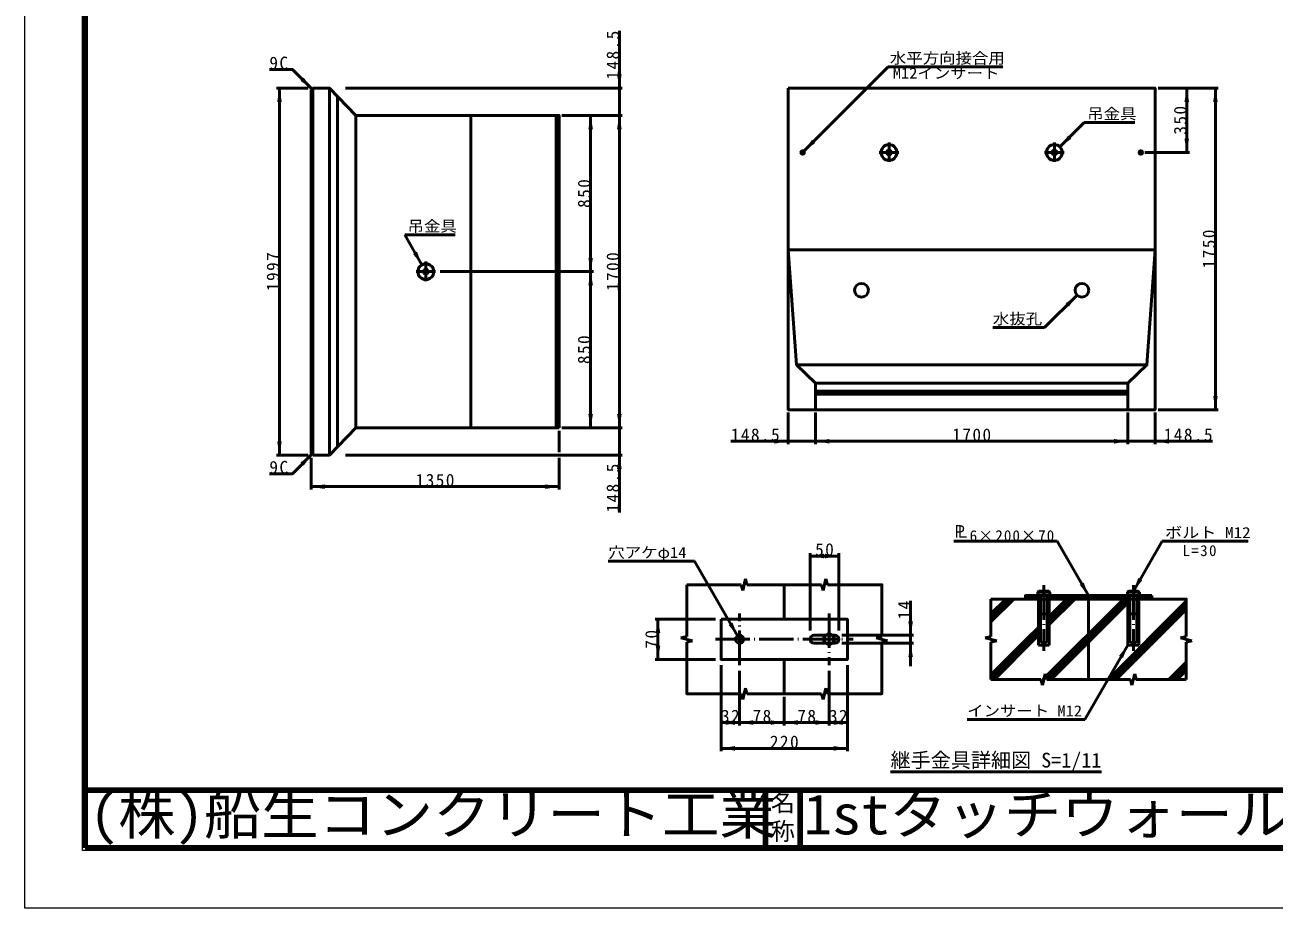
# Model space of a CAD drawing. Units: millimetres, scale not verified, with parts at other scales. Extents: x -2102 to 2102, y -1485 to 1485.
# Drawn here: x -2102 to 73, y -1485 to 53 of the extents above; entities that cross this region are included whole.
import ezdxf
from ezdxf.enums import TextEntityAlignment as Align

# ---------------------------------------------------------------- set-up
doc = ezdxf.new("R2010")
doc.units = ezdxf.units.MM
doc.header["$LTSCALE"] = 5
doc.linetypes.add('DASHED', pattern=[7.5, 6, -1.5])
doc.linetypes.add('LONG_DASHED_DOTTED', pattern=[15.25, 12, -1.5, 0.25, -1.5])
doc.layers.add('0-0_V-nasSTD', color=7, linetype='Continuous', lineweight=50)
doc.layers.add('0-1_0', color=7, linetype='Continuous', lineweight=100)
doc.styles.add('ＭＳ ゴシック', font='')
doc.styles.get('ＭＳ ゴシック').set_extended_font_data('MS Gothic')

msp = doc.modelspace()

# ---------------------------------------------------------------- linework, layer by layer
at = {"layer": '0-0_V-nasSTD', "lineweight": 100}
for p, q in [((-1997.5, 1380), (-1997.5, -1380)), ((-812.5, -1280), (-812.5, -1380)), ((-752.5, -1280), (-752.5, -1380)), ((-1997.5, -1380), (1997.5, -1380))]:
    msp.add_line(p, q, dxfattribs=at)
at = {"layer": '0-0_V-nasSTD'}
for p, q in [((-1067.283, -57.162), (-1067.283, 42.838)), ((-745.973, -167.012), (-599.158, -20.197)), ((-599.158, -20.197), (-399.158, -20.197)), ((-1609.283, -57.162), (-1664.283, -57.162)), ((-1659.283, -57.162), (-1659.283, -696.202)), ((-1601.403, -57.162), (-1604.283, -60.042)), ((-1604.283, -60.042), (-1604.283, -693.322)), ((-1601.403, -696.202), (-1601.403, -57.162)), ((-1572.283, -57.162), (-1526.361, -104.682)), ((-1544.283, -57.162), (-1062.283, -57.162)), ((-24.043, -57.162), (-129.043, -57.162)), ((-79.043, -57.162), (-79.043, -169.162)), ((-29.043, -57.162), (-29.043, -617.162)), ((-1558.361, -681.796), (-1558.361, -71.569)), ((-1325.883, -648.682), (-1325.883, -104.682)), ((-1177.083, -648.682), (-1177.083, -104.682)), ((-1167.283, -104.682), (-1062.283, -104.682)), ((-1117.283, -376.682), (-1117.283, -104.682)), ((-299.833, -159.432), (-257.407, -117.006)), ((-257.407, -117.006), (-169.407, -117.006)), ((-74.043, -169.162), (-152.043, -169.162)), ((-1441.163, -312.804), (-1353.163, -312.804)), ((-1411.163, -364.766), (-1441.163, -312.804)), ((-134.043, -338.762), (-773.083, -338.762)), ((-1379.283, -376.682), (-1112.283, -376.682)), ((-1117.283, -648.682), (-1117.283, -376.682)), ((-326.617, -474.216), (-270.048, -417.647)), ((-416.617, -474.216), (-326.617, -474.216)), ((-758.676, -539.24), (-148.449, -539.24)), ((-725.563, -617.162), (-725.563, -571.24)), ((-725.563, -571.24), (-181.563, -571.24)), ((-725.563, -585.162), (-181.563, -585.162)), ((-181.563, -617.162), (-181.563, -571.24)), ((-725.563, -589.962), (-181.563, -589.962)), ((-773.083, -622.162), (-773.083, -677.162)), ((-725.563, -622.162), (-725.563, -677.162)), ((-181.563, -622.162), (-181.563, -677.162)), ((-134.043, -622.162), (-134.043, -677.162)), ((-24.043, -617.162), (-129.043, -617.162)), ((-1526.361, -648.682), (-1572.283, -696.202)), ((-1167.283, -648.682), (-1062.283, -648.682)), ((-1067.283, -648.682), (-1067.283, -696.202)), ((-1172.283, -691.202), (-1172.283, -653.682)), ((-773.083, -672.162), (-873.083, -672.162)), ((-725.563, -672.162), (-773.083, -672.162)), ((-134.043, -672.162), (-34.043, -672.162)), ((-1604.283, -693.322), (-1601.403, -696.202)), ((-1609.283, -696.202), (-1664.283, -696.202)), ((-1604.283, -756.202), (-1604.283, -701.202)), ((-1544.283, -696.202), (-1062.283, -696.202)), ((-1172.283, -756.202), (-1172.283, -701.202)), ((-1067.283, -696.202), (-1067.283, -796.202)), ((-1172.283, -751.202), (-1604.283, -751.202)), ((-484.581, -846.361), (-304.581, -846.361)), ((-304.581, -846.361), (-249.962, -940.963)), ((-121.962, -846.361), (-171.962, -932.963)), ((-121.962, -846.361), (28.038, -846.361)), ((-734.962, -866.963), (-734.962, -1001.963)), ((-684.962, -866.963), (-684.962, -1001.963)), ((-1086.462, -880.997), (-936.462, -880.997)), ((-861.462, -1010.901), (-936.462, -880.997)), ((-734.962, -871.963), (-684.962, -871.963)), ((-847.462, -911.963), (-852.462, -931.963)), ((-847.462, -911.963), (-844.962, -921.963)), ((-707.462, -911.963), (-712.462, -931.963)), ((-707.462, -911.963), (-704.962, -921.963)), ((-949.962, -921.963), (-854.962, -921.963)), ((-949.962, -1011.963), (-949.962, -921.963)), ((-854.962, -921.963), (-852.462, -931.963)), ((-844.962, -921.963), (-714.962, -921.963)), ((-779.962, -921.963), (-779.962, -981.963)), ((-714.962, -921.963), (-712.462, -931.963)), ((-336.462, -932.963), (-338.462, -934.963)), ((-317.462, -934.963), (-338.462, -934.963)), ((-319.462, -932.963), (-336.462, -932.963)), ((-319.462, -932.963), (-317.462, -934.963)), ((-180.462, -932.963), (-182.462, -934.963)), ((-161.462, -934.963), (-182.462, -934.963)), ((-163.462, -932.963), (-180.462, -932.963)), ((-163.462, -932.963), (-161.462, -934.963)), ((-559.962, -1009.963), (-559.962, -949.963)), ((-419.962, -946.963), (-419.962, -1011.963)), ((-394.259, -946.963), (-419.962, -972.667)), ((-387.187, -946.963), (-419.962, -979.738)), ((-380.116, -946.963), (-419.962, -986.809)), ((-358.903, -946.963), (-352.903, -940.963)), ((-351.832, -946.963), (-345.832, -940.963)), ((-344.761, -946.963), (-338.761, -940.963)), ((-337.69, -946.963), (-333.962, -943.236)), ((-337.462, -1026.963), (-337.462, -946.963)), ((-333.962, -970.963), (-333.962, -940.963)), ((-189.198, -946.963), (-324.21, -1081.975)), ((-182.127, -946.963), (-322.127, -1086.963)), ((-317.548, -940.963), (-321.962, -945.378)), ((-321.962, -940.963), (-321.962, -970.963)), ((-318.462, -1026.963), (-318.462, -946.963)), ((-288.193, -946.963), (-318.462, -977.233)), ((-281.121, -946.963), (-318.462, -984.304)), ((-274.05, -946.963), (-318.462, -991.375)), ((-316.477, -946.963), (-310.477, -940.963)), ((-315.055, -1086.963), (-181.462, -953.37)), ((-309.406, -946.963), (-303.406, -940.963)), ((-302.335, -946.963), (-296.335, -940.963)), ((-295.264, -946.963), (-289.264, -940.963)), ((-288.193, -946.963), (-282.193, -940.963)), ((-281.121, -946.963), (-275.121, -940.963)), ((-274.05, -946.963), (-268.05, -940.963)), ((-266.979, -946.963), (-260.979, -940.963)), ((-259.908, -946.963), (-253.908, -940.963)), ((-252.837, -946.963), (-249.962, -944.088)), ((-246.837, -940.963), (-249.962, -944.088)), ((-249.962, -946.963), (-249.962, -1086.963)), ((-245.766, -946.963), (-239.766, -940.963)), ((-238.695, -946.963), (-232.695, -940.963)), ((-231.624, -946.963), (-225.624, -940.963)), ((-224.553, -946.963), (-218.553, -940.963)), ((-217.482, -946.963), (-211.482, -940.963)), ((-216.061, -1086.963), (-79.962, -950.865)), ((-210.411, -946.963), (-204.411, -940.963)), ((-203.34, -946.963), (-197.34, -940.963)), ((-196.269, -946.963), (-190.269, -940.963)), ((-189.198, -946.963), (-183.198, -940.963)), ((-182.127, -946.963), (-177.962, -942.799)), ((-181.462, -1026.963), (-181.462, -946.963)), ((-177.962, -970.963), (-177.962, -940.963)), ((-161.984, -940.963), (-165.962, -944.941)), ((-165.962, -940.963), (-165.962, -970.963)), ((-162.462, -1026.963), (-162.462, -946.963)), ((-160.913, -946.963), (-154.913, -940.963)), ((-153.842, -946.963), (-147.842, -940.963)), ((-146.771, -946.963), (-140.771, -940.963)), ((-139.962, -940.963), (-139.962, -946.963)), ((-333.962, -1020.963), (-333.962, -970.963)), ((-321.962, -1020.963), (-321.962, -970.963)), ((-208.989, -1086.963), (-79.962, -957.936)), ((-201.918, -1086.963), (-79.962, -965.007)), ((-177.962, -1020.963), (-177.962, -970.963)), ((-165.962, -1020.963), (-165.962, -970.963)), ((-1004.962, -981.963), (-899.962, -981.963)), ((-999.962, -1051.963), (-999.962, -981.963)), ((-358.193, -1016.963), (-337.462, -996.233)), ((-959.962, -1014.463), (-949.962, -1011.963)), ((-959.962, -1014.463), (-939.962, -1019.463)), ((-949.962, -1021.963), (-939.962, -1019.463)), ((-727.962, -1009.963), (-708.025, -1009.963)), ((-695.9, -1009.963), (-691.962, -1009.963)), ((-554.962, -1009.963), (-679.962, -1009.963)), ((-619.962, -1014.463), (-609.962, -1011.963)), ((-619.962, -1014.463), (-599.962, -1019.463)), ((-609.962, -1021.963), (-599.962, -1019.463)), ((-559.962, -1023.963), (-559.962, -1009.963)), ((-429.962, -1014.463), (-419.962, -1011.963)), ((-429.962, -1014.463), (-409.962, -1019.463)), ((-358.193, -1016.963), (-419.962, -1078.733)), ((-351.121, -1016.963), (-419.962, -1085.804)), ((-419.962, -1021.963), (-409.962, -1019.463)), ((-419.694, -1021.896), (-419.962, -1022.164)), ((-419.962, -1021.963), (-419.962, -1086.963)), ((-344.05, -1016.963), (-414.05, -1086.963)), ((-351.121, -1016.963), (-337.462, -1003.304)), ((-344.05, -1016.963), (-337.462, -1010.375)), ((-89.962, -1014.463), (-79.962, -1011.963)), ((-89.962, -1014.463), (-69.962, -1019.463)), ((-79.962, -1021.963), (-69.962, -1019.463)), ((-79.962, -1021.963), (-79.962, -1086.963)), ((-71.051, -1019.735), (-70.616, -1019.3)), ((-708.025, -1023.963), (-727.962, -1023.963)), ((-691.962, -1023.963), (-695.9, -1023.963)), ((-554.962, -1023.963), (-679.962, -1023.963)), ((-559.962, -1063.963), (-559.962, -1023.963)), ((-318.462, -1026.963), (-337.462, -1026.963)), ((-256.462, -1156.867), (-181.462, -1026.963)), ((-162.462, -1026.963), (-181.462, -1026.963)), ((-1004.962, -1051.963), (-899.962, -1051.963)), ((-889.962, -1061.963), (-889.962, -1211.963)), ((-779.962, -1051.963), (-779.962, -1111.963)), ((-669.962, -1061.963), (-669.962, -1211.963)), ((-109.994, -1086.963), (-79.962, -1056.931)), ((-102.923, -1086.963), (-79.962, -1064.002)), ((-857.962, -1071.963), (-857.962, -1166.963)), ((-701.962, -1071.963), (-701.962, -1166.963)), ((-419.962, -1086.963), (-332.962, -1086.963)), ((-332.962, -1086.963), (-330.462, -1096.963)), ((-332.21, -1089.975), (-327.551, -1085.316)), ((-325.462, -1076.963), (-330.462, -1096.963)), ((-325.462, -1076.963), (-322.962, -1086.963)), ((-322.962, -1086.963), (-176.962, -1086.963)), ((-176.962, -1086.963), (-174.462, -1096.963)), ((-169.462, -1076.963), (-174.462, -1096.963)), ((-95.852, -1086.963), (-79.962, -1071.073)), ((-847.462, -1101.963), (-852.462, -1121.963)), ((-847.462, -1101.963), (-844.962, -1111.963)), ((-707.462, -1101.963), (-712.462, -1121.963)), ((-707.462, -1101.963), (-704.962, -1111.963)), ((-854.962, -1111.963), (-852.462, -1121.963)), ((-714.962, -1111.963), (-844.962, -1111.963)), ((-779.962, -1116.963), (-779.962, -1166.963)), ((-714.962, -1111.963), (-712.462, -1121.963)), ((-889.962, -1161.963), (-857.962, -1161.963)), ((-857.962, -1161.963), (-779.962, -1161.963)), ((-779.962, -1161.963), (-701.962, -1161.963)), ((-669.962, -1161.963), (-701.962, -1161.963)), ((-256.462, -1156.867), (-461.462, -1156.867)), ((-889.962, -1206.963), (-669.962, -1206.963)), ((-594.962, -1247.991), (-227.462, -1247.991))]:
    msp.add_line(p, q, dxfattribs=at)
at = {"layer": '0-0_V-nasSTD', "linetype": 'LONG_DASHED_DOTTED'}
for p, q in [((-597.563, -151.722), (-597.563, -185.642)), ((-309.563, -151.722), (-309.563, -185.642)), ((-752.923, -169.162), (-743.323, -169.162)), ((-748.123, -173.962), (-748.123, -164.362)), ((-614.523, -169.162), (-580.603, -169.162)), ((-326.523, -169.162), (-292.603, -169.162)), ((-163.803, -169.162), (-154.203, -169.162)), ((-159.003, -173.962), (-159.003, -164.362)), ((-1404.283, -359.242), (-1404.283, -393.162)), ((-1421.243, -376.682), (-1387.323, -376.682)), ((-327.962, -922.963), (-327.962, -1036.963)), ((-171.962, -922.963), (-171.962, -1036.963)), ((-857.962, -1061.963), (-857.962, -971.963)), ((-701.962, -971.963), (-701.962, -1061.963)), ((-899.962, -1016.963), (-659.962, -1016.963))]:
    msp.add_line(p, q, dxfattribs=at)
at = {"layer": '0-0_V-nasSTD', "linetype": 'DASHED'}
for p, q in [((-708.025, -1009.963), (-695.9, -1009.963)), ((-695.9, -1023.963), (-708.025, -1023.963))]:
    msp.add_line(p, q, dxfattribs=at)
at = {"layer": '0-0_V-nasSTD', "lineweight": 18}
for points in [[(-2102.5, -1485), (-2102.5, 1485), (2102.5, 1485), (2102.5, -1485)], [(-2002.5, -1385), (-2002.5, 1385), (2002.5, 1385), (2002.5, -1385)]]:
    msp.add_lwpolyline(points, close=True, dxfattribs=at)
at = {"layer": '0-0_V-nasSTD'}
for points in [[(-1602.843, -58.602), (-1636.784, -24.661), (-1676.784, -24.661)], [(-1601.403, -696.202), (-1572.283, -696.202), (-1572.283, -57.162), (-1601.403, -57.162)], [(-1067.283, -648.682), (-1067.283, -104.682), (-1067.283, -57.162)], [(-1172.283, -648.682), (-1172.283, -104.682), (-1526.361, -104.682)], [(-1172.283, -648.682), (-1526.361, -648.682), (-1526.361, -104.682)], [(-773.083, -338.762), (-758.676, -539.24), (-725.563, -571.24)], [(-134.043, -338.762), (-148.449, -539.24), (-181.563, -571.24)], [(-725.563, -672.162), (-181.563, -672.162), (-134.043, -672.162)], [(-1602.843, -694.762), (-1636.784, -728.703), (-1676.784, -728.703)], [(-704.962, -921.963), (-609.962, -921.963), (-609.962, -1011.963)], [(-338.462, -934.963), (-338.462, -940.963), (-317.462, -940.963), (-317.462, -934.963)], [(-182.462, -934.963), (-182.462, -940.963), (-161.462, -940.963), (-161.462, -934.963)], [(-79.962, -1011.963), (-79.962, -946.963), (-419.962, -946.963)], [(-139.962, -940.963), (-359.962, -940.963), (-359.962, -946.963)], [(-854.962, -1111.963), (-949.962, -1111.963), (-949.962, -1021.963)], [(-711.056, -1011.713), (-701.962, -1006.463), (-692.869, -1011.713), (-692.869, -1022.213)], [(-692.869, -1022.213), (-701.962, -1027.463), (-711.056, -1022.213), (-711.056, -1011.713)], [(-609.962, -1021.963), (-609.962, -1111.963), (-704.962, -1111.963)], [(-169.462, -1076.963), (-166.962, -1086.963), (-79.962, -1086.963)]]:
    msp.add_lwpolyline(points, dxfattribs=at)
for points in [[(-773.083, -57.162), (-773.083, -617.162), (-134.043, -617.162), (-134.043, -57.162)], [(-889.962, -981.963), (-889.962, -1051.963), (-669.962, -1051.963), (-669.962, -981.963)]]:
    msp.add_lwpolyline(points, close=True, dxfattribs=at)
for centre, radius in [((-748.123, -169.162), 3.04), ((-748.123, -169.162), 1.92), ((-748.123, -169.162), 1.6), ((-597.563, -169.162), 13.76), ((-597.563, -169.162), 4), ((-309.563, -169.162), 13.76), ((-309.563, -169.162), 4), ((-159.003, -169.162), 3.04), ((-159.003, -169.162), 1.92), ((-159.003, -169.162), 1.6), ((-1404.283, -376.682), 13.76), ((-1404.283, -376.682), 4), ((-645.563, -409.162), 12), ((-261.563, -409.162), 12), ((-857.962, -1016.963), 7), ((-701.962, -1016.963), 8.5)]:
    msp.add_circle(centre, radius, dxfattribs=at)
for centre, radius, start, end in [((-327.962, -961.526), 28.562, 68.4314, 111.5686), ((-171.962, -961.526), 28.562, 68.4314, 111.5686), ((-327.962, -962.963), 10, 233.1301, 306.8699), ((-171.962, -962.963), 10, 233.1301, 306.8699), ((-727.962, -1016.963), 7, 90, 270), ((-691.962, -1016.963), 7, 270, 90), ((-327.962, -1012.963), 10, 233.1301, 306.8699), ((-171.962, -1012.963), 10, 233.1301, 306.8699)]:
    msp.add_arc(centre, radius, start, end, dxfattribs=at)
for points in [[(-1622.642, -44.46), (-1619.814, -41.632), (-1602.843, -58.602)], [(-1619.814, -41.632), (-1616.985, -38.803), (-1602.843, -58.602)], [(-1071.283, -33.162), (-1067.283, -57.162), (-1067.283, -33.162)], [(-1067.283, -57.162), (-1067.283, -33.162), (-1063.283, -33.162)], [(-1663.283, -81.162), (-1659.283, -81.162), (-1659.283, -57.162)], [(-1659.283, -81.162), (-1659.283, -57.162), (-1655.283, -81.162)], [(-83.043, -81.162), (-79.043, -81.162), (-79.043, -57.162)], [(-79.043, -81.162), (-79.043, -57.162), (-75.043, -81.162)], [(-33.043, -81.162), (-29.043, -81.162), (-29.043, -57.162)], [(-29.043, -81.162), (-29.043, -57.162), (-25.043, -81.162)], [(-1121.283, -128.682), (-1117.283, -128.682), (-1117.283, -104.682)], [(-1117.283, -128.682), (-1117.283, -104.682), (-1113.283, -128.682)], [(-1071.283, -128.682), (-1067.283, -128.682), (-1067.283, -104.682)], [(-1067.283, -128.682), (-1067.283, -104.682), (-1063.283, -128.682)], [(-745.973, -167.012), (-731.831, -147.213), (-729.003, -150.042)], [(-745.973, -167.012), (-729.003, -150.042), (-726.174, -152.87)], [(-299.833, -159.432), (-285.691, -139.633), (-282.863, -142.462)], [(-299.833, -159.432), (-282.863, -142.462), (-280.034, -145.29)], [(-83.043, -145.162), (-79.043, -169.162), (-79.043, -145.162)], [(-79.043, -169.162), (-79.043, -145.162), (-75.043, -145.162)], [(-1426.627, -345.981), (-1423.163, -343.981), (-1411.163, -364.766)], [(-1423.163, -343.981), (-1419.699, -341.981), (-1411.163, -364.766)], [(-1121.283, -352.682), (-1117.283, -376.682), (-1117.283, -352.682)], [(-1117.283, -376.682), (-1117.283, -352.682), (-1113.283, -352.682)], [(-1121.283, -400.682), (-1117.283, -400.682), (-1117.283, -376.682)], [(-1117.283, -400.682), (-1117.283, -376.682), (-1113.283, -400.682)], [(-289.847, -431.789), (-287.019, -434.618), (-270.048, -417.647)], [(-287.019, -434.618), (-284.19, -437.446), (-270.048, -417.647)], [(-33.043, -593.162), (-29.043, -617.162), (-29.043, -593.162)], [(-29.043, -617.162), (-29.043, -593.162), (-25.043, -593.162)], [(-1121.283, -624.682), (-1117.283, -648.682), (-1117.283, -624.682)], [(-1117.283, -648.682), (-1117.283, -624.682), (-1113.283, -624.682)], [(-1071.283, -624.682), (-1067.283, -648.682), (-1067.283, -624.682)], [(-1067.283, -648.682), (-1067.283, -624.682), (-1063.283, -624.682)], [(-1663.283, -672.202), (-1659.283, -696.202), (-1659.283, -672.202)], [(-1659.283, -696.202), (-1659.283, -672.202), (-1655.283, -672.202)], [(-797.083, -672.162), (-797.083, -668.162), (-773.083, -672.162)], [(-797.083, -676.162), (-797.083, -672.162), (-773.083, -672.162)], [(-725.563, -672.162), (-701.563, -672.162), (-701.563, -668.162)], [(-725.563, -672.162), (-701.563, -676.162), (-701.563, -672.162)], [(-205.563, -672.162), (-205.563, -668.162), (-181.563, -672.162)], [(-205.563, -676.162), (-205.563, -672.162), (-181.563, -672.162)], [(-134.043, -672.162), (-110.043, -672.162), (-110.043, -668.162)], [(-134.043, -672.162), (-110.043, -676.162), (-110.043, -672.162)], [(-1622.642, -708.904), (-1619.814, -711.733), (-1602.843, -694.762)], [(-1619.814, -711.733), (-1616.985, -714.561), (-1602.843, -694.762)], [(-1071.283, -720.202), (-1067.283, -720.202), (-1067.283, -696.202)], [(-1067.283, -720.202), (-1067.283, -696.202), (-1063.283, -720.202)], [(-1604.283, -751.202), (-1580.283, -751.202), (-1580.283, -747.202)], [(-1604.283, -751.202), (-1580.283, -755.202), (-1580.283, -751.202)], [(-1196.283, -751.202), (-1196.283, -747.202), (-1172.283, -751.202)], [(-1196.283, -755.202), (-1196.283, -751.202), (-1172.283, -751.202)], [(-734.962, -871.963), (-710.962, -871.963), (-710.962, -867.963)], [(-708.962, -871.963), (-708.962, -867.963), (-684.962, -871.963)], [(-734.962, -871.963), (-710.962, -875.963), (-710.962, -871.963)], [(-708.962, -875.963), (-708.962, -871.963), (-684.962, -871.963)], [(-171.962, -932.963), (-163.427, -910.178), (-159.962, -912.178)], [(-171.962, -932.963), (-159.962, -912.178), (-156.498, -914.178)], [(-265.427, -922.178), (-261.962, -920.178), (-249.962, -940.963)], [(-261.962, -920.178), (-258.498, -918.178), (-249.962, -940.963)], [(-1003.962, -1005.963), (-999.962, -1005.963), (-999.962, -981.963)], [(-999.962, -1005.963), (-999.962, -981.963), (-995.962, -1005.963)], [(-876.927, -992.116), (-873.462, -990.116), (-861.462, -1010.901)], [(-873.462, -990.116), (-869.998, -988.116), (-861.462, -1010.901)], [(-563.962, -985.963), (-559.962, -1009.963), (-559.962, -985.963)], [(-559.962, -1009.963), (-559.962, -985.963), (-555.962, -985.963)], [(-1003.962, -1027.963), (-999.962, -1051.963), (-999.962, -1027.963)], [(-999.962, -1051.963), (-999.962, -1027.963), (-995.962, -1027.963)], [(-563.962, -1047.963), (-559.962, -1047.963), (-559.962, -1023.963)], [(-559.962, -1047.963), (-559.962, -1023.963), (-555.962, -1047.963)], [(-196.927, -1045.748), (-193.462, -1047.748), (-181.462, -1026.963)], [(-193.462, -1047.748), (-189.998, -1049.748), (-181.462, -1026.963)], [(-889.962, -1161.963), (-865.962, -1161.963), (-865.962, -1157.963)], [(-889.962, -1161.963), (-865.962, -1165.963), (-865.962, -1161.963)], [(-881.962, -1161.963), (-881.962, -1157.963), (-857.962, -1161.963)], [(-881.962, -1165.963), (-881.962, -1161.963), (-857.962, -1161.963)], [(-857.962, -1161.963), (-833.962, -1161.963), (-833.962, -1157.963)], [(-857.962, -1161.963), (-833.962, -1165.963), (-833.962, -1161.963)], [(-803.962, -1161.963), (-803.962, -1157.963), (-779.962, -1161.963)], [(-803.962, -1165.963), (-803.962, -1161.963), (-779.962, -1161.963)], [(-779.962, -1161.963), (-755.962, -1161.963), (-755.962, -1157.963)], [(-779.962, -1161.963), (-755.962, -1165.963), (-755.962, -1161.963)], [(-725.962, -1161.963), (-725.962, -1157.963), (-701.962, -1161.963)], [(-725.962, -1165.963), (-725.962, -1161.963), (-701.962, -1161.963)], [(-701.962, -1161.963), (-677.962, -1161.963), (-677.962, -1157.963)], [(-701.962, -1161.963), (-677.962, -1165.963), (-677.962, -1161.963)], [(-693.962, -1161.963), (-693.962, -1157.963), (-669.962, -1161.963)], [(-693.962, -1165.963), (-693.962, -1161.963), (-669.962, -1161.963)], [(-889.962, -1206.963), (-865.962, -1206.963), (-865.962, -1202.963)], [(-889.962, -1206.963), (-865.962, -1210.963), (-865.962, -1206.963)], [(-693.962, -1206.963), (-693.962, -1202.963), (-669.962, -1206.963)], [(-693.962, -1210.963), (-693.962, -1206.963), (-669.962, -1206.963)]]:
    msp.add_solid(points, dxfattribs=at)
at = {"layer": '0-1_0'}
msp.add_line((-1997.5, -1280), (1997.5, -1280), dxfattribs=at)

# ---------------------------------------------------------------- texts
at = {"layer": '0-0_V-nasSTD', "style": 'ＭＳ ゴシック'}
for s, height, width, p in [('水平方向接合用', 19.06, 1.1, (-596.158, -20.197)), ('M12インサート', 19.06, 1.1, (-590.908, -46.197)), ('吊金具', 19.06, 1.1, (-252.407, -117.006)), ('吊金具', 19.06, 1.1, (-1436.163, -312.804)), ('水抜孔', 19.06, 1.1, (-416.617, -474.216)), ('Ｐ', 21.63, 0.9, (-487.704, -846.361)), ('Ｌ', 21.63, 0.9, (-483.081, -846.361)), ('ボルト M12', 19.06, 1.15, (-116.962, -846.361)), ('穴アケφ14', 19.06, 1.1, (-1086.462, -880.997)), ('インサート M12', 19.06, 1.1, (-461.462, -1156.867)), ('(株)船生コンクリート工業', 69.65, 1.05, (-1990, -1377.45)), ('1stタッチウォール標準型', 69.65, 1.05, (-746.25, -1377.53))]:
    msp.add_text(s, height=height, dxfattribs=dict(at, width=width)).set_placement(p, align=Align.BOTTOM_LEFT)
for s, height, p in [('継手金具詳細図 S=1/11', 25.66, (-594.962, -1247.991)), ('名', 30.79, (-803.518, -1326.001)), ('称', 30.79, (-803.524, -1375.99))]:
    msp.add_text(s, height=height, dxfattribs=at).set_placement(p, align=Align.BOTTOM_LEFT)
at = {"layer": '0-0_V-nasSTD', "char_height": 21.99, "attachment_point": 7, "rotation": 90, "style": 'ＭＳ ゴシック'}
for s, insert in [('\\T1.17;148.5', (-1067.283, -42.162)), ('\\T1.17;350', (-79.043, -138.162)), ('\\T1.17;850', (-1117.283, -265.682)), ('\\T1.17;1750', (-29.043, -370.912)), ('\\T1.17;1997', (-1659.283, -410.432)), ('\\T1.17;1700', (-1067.283, -410.432)), ('\\T1.17;850', (-1117.283, -537.682)), ('\\T1.17;148.5', (-1067.283, -796.202)), ('\\T1.17;14', (-559.962, -982.463)), ('\\T1.17;70', (-999.962, -1033.213))]:
    msp.add_mtext(s, dxfattribs=dict(at, insert=insert))
at = {"layer": '0-0_V-nasSTD', "attachment_point": 7, "style": 'ＭＳ ゴシック'}
for s, insert, char_height in [('\\T1.17;9C', (-1676.784, -24.661), 21.99), ('\\T1.17;148.5', (-873.083, -672.162), 21.99), ('\\T1.17;1700', (-487.313, -672.162), 21.99), ('\\T1.17;148.5', (-119.043, -672.162), 21.99), ('\\T1.17;9C', (-1676.784, -728.703), 21.99), ('\\T1.17;1350', (-1422.033, -751.202), 21.99), ('\\T1.15;6×200×70', (-457.081, -846.361), 19.06), ('\\T1.17;50', (-726.213, -871.963), 21.99), ('\\T1.19;L=30', (-86.493, -872.361), 19.06), ('\\T1.17;32', (-890.213, -1161.963), 21.99), ('\\T1.17;78', (-835.213, -1161.963), 21.99), ('\\T1.17;78', (-757.213, -1161.963), 21.99), ('\\T1.17;32', (-702.213, -1161.963), 21.99), ('\\T1.17;220', (-804.962, -1206.963), 21.99)]:
    msp.add_mtext(s, dxfattribs=dict(at, insert=insert, char_height=char_height))

doc.saveas('drawing.dxf')
